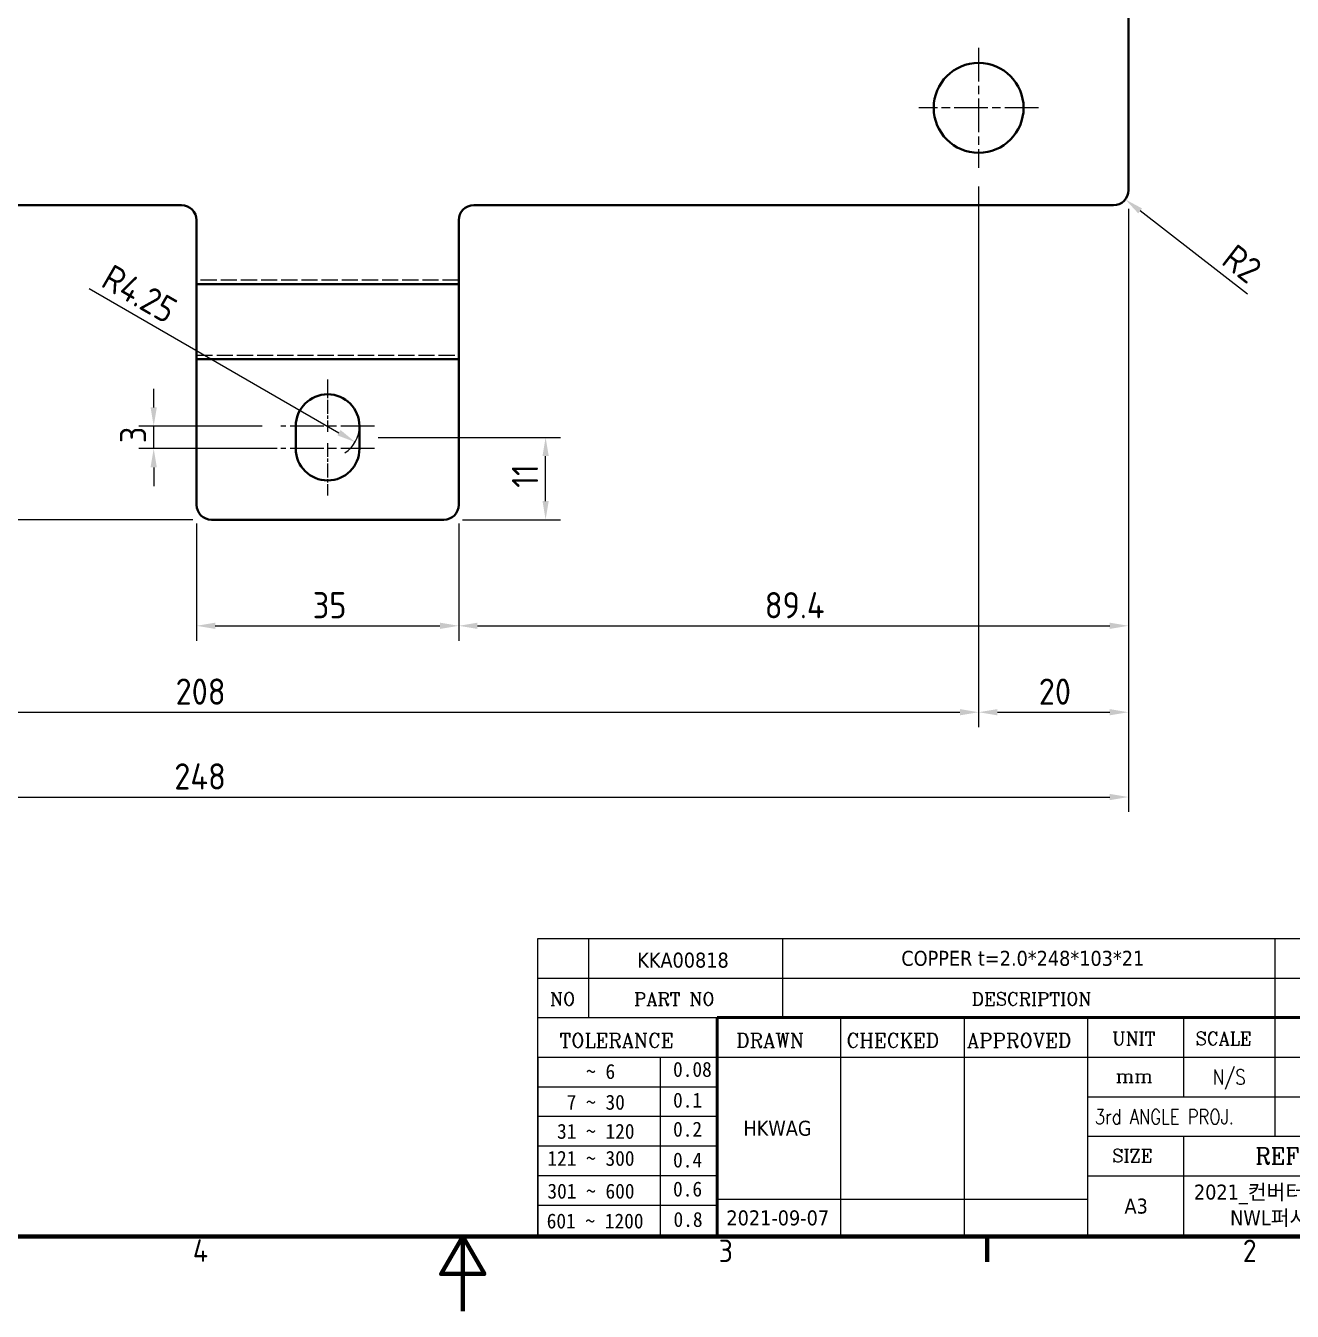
# Model space of a CAD drawing. Header units: millimetres. Extents: x 0 to 420, y 0 to 297.
# Drawn here: x 151.7 to 320.7, y 0 to 171.7 of the extents above; entities that cross this region are included whole.
import ezdxf
from ezdxf.enums import TextEntityAlignment as Align

# ---------------------------------------------------------------- set-up
doc = ezdxf.new("R2010")
doc.units = ezdxf.units.MM
doc.linetypes.add('CHAIN', pattern=[0.35429999999999995, 0.2362, -0.0295, 0.0591, -0.0295])
doc.linetypes.add('DASHED', pattern=[0.2067, 0.1654, -0.0413])
doc.layers.get('0').update_dxf_attribs({"color": 3, "lineweight": 25})
for name, color, linetype, lineweight in [('가려진 것(ISO)', 2, 'DASHED', 18), ('가시적인 것(ISO)', 3, 'Continuous', 40), ('경계(ISO)', 7, 'Continuous', 70), ('제목(ISO)', 7, 'Continuous', 50), ('중심 표식(ISO)', 1, 'Continuous', 25), ('치수(ISO)', 7, 'Continuous', 25)]:
    doc.layers.add(name, color=color, linetype=linetype, lineweight=lineweight)
doc.styles.add('HAN_291', font='')
doc.styles.add('RC_284', font='ROMANC.shx')
doc.styles.add('RC_287', font='ROMANC.shx')
doc.styles.add('RC_292', font='ROMANC.shx')
doc.styles.add('문자 텍스트_M2B', font='isocp.shx')
doc.styles.add('치수 텍스트_PSTEK_POSCO', font='isocp.shx')
doc.styles.add('텍스트 스타일198', font='tahoma.ttf')
doc.styles.add('텍스트 스타일333', font='ROMANC.shx', dxfattribs={"width": 0.800000011920929})
doc.styles.get('HAN_291').set_extended_font_data('GulimChe')
doc.dimstyles.new('치수_PSTEK_POSCO', dxfattribs={"dimtxt": 3.5, "dimasz": 2.5, "dimexe": 2, "dimexo": 2.5, "dimgap": 1, "dimtad": 1, "dimrnd": 1e-08, "dimdsep": 46, "dimtxsty": '치수 텍스트_PSTEK_POSCO', "dimcen": 0.09, "dimdle": 10, "dimclrd": 7, "dimclre": 7, "dimclrt": 2, "dimadec": 1, "dimazin": 2, "dimtfac": 1, "dimtmove": 0, "dimatfit": 3, "dimfxl": 0, "dimtolj": 1, "dimlwd": -1, "dimlwe": -1, "dimarcsym": 0})

# ---------------------------------------------------------------- blocks, each defined once
blk = doc.blocks.new('경계 Default Border')
at = {"layer": '경계(ISO)'}
blk.add_line((280, 10), (280, 6.599999666213989), dxfattribs=at)
at = {"layer": '경계(ISO)', "flags": 128}
for points in [[(10, 10), (10, 287.0000076293945), (410, 287.0000076293945), (410, 10), (10, 10)], [(210, 0), (210, 10), (207.1132469177246, 5), (212.8867530822754, 5), (210, 10)]]:
    blk.add_lwpolyline(points, dxfattribs=at)
at = {"layer": '경계(ISO)', "color": 2, "char_height": 3.00000011920929, "attachment_point": 7, "style": '문자 텍스트_M2B'}
for s, insert in [('4', (173.9734701308116, 6.59999988079071)), ('3', (244.1685395229535, 6.57139439638704)), ('2', (314.127739416884, 6.57139439638704))]:
    blk.add_mtext(s, dxfattribs=dict(at, insert=insert))
blk = doc.blocks.new('제목 블록 PSTEK')
at = {"color": 180}
for p, q in [((182.475792979055, 11.79100474011392), (182.4757929790549, 51.56524660363496)), ((182.4757929790549, 51.56524660363496), (372.4757929537551, 51.56524660363496)), ((189.2651435055721, 51.56524660363496), (189.2651435055722, 41.00524660363494)), ((215.2152739891528, 41.00524660363494), (215.2152739891528, 51.56524660363496)), ((280.8758854511282, 51.56524660363496), (280.8758854511282, 41.00524660363494)), ((182.475792979055, 46.2852466036349), (372.4757929537551, 46.28524660363492)), ((182.475792979055, 41.00524660363493), (206.451475290024, 41.00524660363493)), ((222.9401812389276, 11.79100474011392), (222.9401812389276, 41.00524660363494)), ((239.4288871878316, 11.79100474011392), (239.4288871878316, 41.00524660363494)), ((255.9175931367356, 11.79100474011392), (255.9175931367356, 41.00524660363494)), ((268.6918866058747, 41.00524660363494), (268.6918866058747, 30.44524660363498)), ((280.8758854511282, 41.00524660363494), (280.8758854511282, 25.16524660363502)), ((182.475792979055, 35.72524660363497), (206.451475290024, 35.72524660363497)), ((198.8621818849491, 12.02524660363491), (198.8621818849491, 35.72524660363497)), ((206.451475290024, 35.72524660363497), (372.4757929537551, 35.72524660363497)), ((182.475792979055, 31.77524660363492), (206.451475290024, 31.77524660363492)), ((255.917593136736, 30.44524660363498), (372.4757929537552, 30.44524660363501)), ((182.475792979055, 27.82524660363487), (206.451475290024, 27.82524660363487)), ((255.9175931367359, 25.16524660363502), (372.4757929537552, 25.165246603635)), ((268.6918866058744, 25.16524660363502), (268.6918866058744, 11.79100474011392)), ((182.475792979055, 23.87524660363505), (206.451475290024, 23.87524660363505)), ((182.475792979055, 19.92524660363478), (206.451475290024, 19.92524660363478)), ((255.9175931367359, 19.88524660363481), (310.0881549537553, 19.88524660363481)), ((182.475792979055, 15.97524660363496), (206.451475290024, 15.97524660363496)), ((206.451475290024, 16.74100474011396), (255.9175931367359, 16.74100474011396)), ((182.475792979055, 11.79100474011392), (372.4757929537551, 11.79100474011389))]:
    blk.add_line(p, q, dxfattribs=at)
at = {"color": 7, "lineweight": 50}
for p, q in [((206.4514752900237, 11.79100474011392), (206.4514752900237, 41.00524660363494)), ((206.451475290024, 41.00524660363494), (372.4757929537551, 41.00524660363496))]:
    blk.add_line(p, q, dxfattribs=at)
at = {"layer": '제목(ISO)', "lineweight": 18}
blk.add_line((182.475792979055, 35.72500474011393), (182.475792979055, 11.79100474011392), dxfattribs=at)
at = {"color": 2}
for s, height, style, p in [('NO', 1.742399930953979, 'RC_284', (184.135398793432, 42.62317362549192)), ('PART NO', 1.742399930953979, 'RC_284', (195.3359407378685, 42.62317362549192)), ('DESCRIPTION', 1.742399930953979, 'RC_284', (240.4025565652523, 42.62317362549192)), (' TOLERANCE', 1.899999976158142, 'RC_287', (184.0872874387979, 37.00893196870329)), ('DRAWN', 1.899999976158142, 'RC_287', (208.9766620976279, 37.00893196870329)), ('CHECKED', 1.899999976158142, 'RC_287', (223.6856844514997, 37.00893196870329)), ('APPROVED', 1.899999976158142, 'RC_287', (239.7795453577791, 37.00893196870329)), ('UNIT', 1.742399930953979, 'RC_284', (259.1652673287452, 37.34317362549218)), ('SCALE', 1.742399930953979, 'RC_284', (270.2934779252897, 37.34317362549218)), ('    ~ 6', 2.000000029802322, 'HAN_291', (183.7721304966814, 32.8176515608431)), ('0.08', 2.000000029802322, 'HAN_291', (200.5467345600617, 33.09873600004101)), ('mm', 1.742399930953979, 'RC_284', (259.6505418159997, 32.3543089683787)), ('0.1', 2.000000029802322, 'HAN_291', (200.5467345600617, 28.98646558742206)), ('  7 ~ 30', 2.000000029802322, 'HAN_291', (183.7721304966814, 28.70538114822415)), (' 31 ~ 120', 2.000000029802322, 'HAN_291', (183.7721304966814, 24.82628181916237)), ('0.2', 2.000000029802322, 'HAN_291', (200.5467345600617, 25.10736625836028)), ('121 ~ 300', 2.000000029802322, 'HAN_291', (183.7721304966814, 21.21401206133254)), ('0.4', 2.000000029802322, 'HAN_291', (200.5467345600617, 20.99509650053045)), ('SIZE', 1.742399930953979, 'RC_284', (259.1652673287452, 21.69497768947366)), ('REFERENCE', 2.178000062704086, 'RC_292', (278.2741065029841, 21.43214925458022)), ('0.6', 2.000000029802322, 'HAN_291', (200.5467345600617, 17.11599717146868)), ('301 ~ 600', 2.000000029802322, 'HAN_291', (183.7721304966814, 16.83491273227077)), ('601 ~ 1200', 2.000000029802322, 'HAN_291', (183.6802025156883, 12.84759660881125)), ('0.8', 2.000000029802322, 'HAN_291', (200.6097246063884, 13.05732192299702))]:
    blk.add_text(s, height=height, dxfattribs=dict(at, style=style)).set_placement(p)
at = {"color": 7, "style": '텍스트 스타일333', "width": 0.7999999523162842}
blk.add_text('N/S', height=2.000000029802322, dxfattribs=at).set_placement((274.7838860285014, 33.08524660363496), align=Align.MIDDLE_CENTER)
at = {"color": 2, "style": '텍스트 스타일333', "width": 0.7999999523162842}
blk.add_text('3rd ANGLE PROJ.', height=2.000000029802322, dxfattribs=at).set_placement((256.8430306642954, 26.76148381654429))
at = {"layer": '제목(ISO)', "style": '텍스트 스타일198'}
for tag, p in [('부품_번호_001', (195.7702248934058, 47.68004260673702)), ('설명_001', (231.0175195185949, 47.92245856837096)), ('재질_001', (290.4746326517839, 47.92524659519488)), ("3._Q'TY_001", (312.7051684940307, 47.92188863680521)), ('질량\\P3;_001', (350.3046145979153, 48.1643332325385)), ('1._MODEL_NAME_001', (325.2668051922139, 37.52172745615292)), ('제목_001', (335.8143427205088, 32.12402853706239)), ('설계자_001', (209.9396160013646, 25.23446884679021)), ('부품_번호_001', (334.4294651466377, 26.8052465951949)), ('프로젝트_001', (270.0764313937971, 16.70893296763225)), ('작성_날짜_001', (207.6662781715662, 13.26600473167383)), ('시트_크기_001', (260.807090429518, 14.83812566343425)), ('프로젝트_002', (274.901222117311, 13.27972749742546))]:
    blk.add_attdef(tag, p, '', height=2.000000029802322, dxfattribs=at)
for tag, p in [('4._COLOR', (327.6805273250926, 48.92524660363493)), ('점검자', (231.1845342133799, 26.23312567187446)), ('엔지니어링_승인자', (247.673240162284, 26.23312567187446)), ('점검_날짜', (231.1845342133799, 14.26600474011394)), ('엔지니어링_승인_날짜', (247.6732401622839, 14.26600474011394))]:
    blk.add_attdef(tag, text='', height=2.000000029802322, dxfattribs=at).set_placement(p, align=Align.MIDDLE_CENTER)
blk = doc.blocks.new('*D33')
at = {"layer": 'Defpoints', "color": 0, "transparency": 16777216}
for p in [(40.08747450944594, 147.6901904307502), (52.86116583801451, 147.6901904307502), (176.4611658380145, 105.6901904307502)]:
    blk.add_point(p, dxfattribs=at)
at = {"layer": '치수(ISO)', "color": 7, "transparency": 16777216}
for p, q in [((50.36116583801451, 147.6901904307502), (38.08747450944594, 147.6901904307502)), ((40.08747450944593, 108.1901904307502), (40.08747450944594, 145.1901904307502)), ((173.9611658380145, 105.6901904307502), (38.08747450944593, 105.6901904307502))]:
    blk.add_line(p, q, dxfattribs=at)
for points in [[(39.67080784277928, 145.1901904307502), (40.5041411761126, 145.1901904307502), (40.08747450944594, 147.6901904307502)], [(39.67080784277926, 108.1901904307502), (40.50414117611259, 108.1901904307502), (40.08747450944593, 105.6901904307502)]]:
    blk.add_solid(points, dxfattribs=at)
at = {"layer": '치수(ISO)', "color": 2, "transparency": 16777216, "insert": (37.33713002125693, 124.4850870842935), "char_height": 3.5, "attachment_point": 4, "rotation": 90, "style": '치수 텍스트_PSTEK_POSCO'}
blk.add_mtext('\\A1;42', dxfattribs=at)
blk = doc.blocks.new('*D35')
at = {"layer": 'Defpoints', "color": 0, "transparency": 16777216}
for p in [(174.4611658380145, 107.6901904307502), (209.4611658380145, 107.6901904307502), (209.4611658380145, 91.53110473835298)]:
    blk.add_point(p, dxfattribs=at)
at = {"layer": '치수(ISO)', "color": 7, "transparency": 16777216}
for p, q in [((174.4611658380145, 105.1901904307502), (174.4611658380145, 89.53110473835298)), ((209.4611658380145, 105.1901904307502), (209.4611658380145, 89.53110473835298)), ((176.9611658380145, 91.53110473835298), (206.9611658380145, 91.53110473835298))]:
    blk.add_line(p, q, dxfattribs=at)
for points in [[(176.9611658380145, 91.94777140501965), (176.9611658380145, 91.11443807168631), (174.4611658380145, 91.53110473835298)], [(206.9611658380145, 91.94777140501965), (206.9611658380145, 91.11443807168631), (209.4611658380145, 91.53110473835298)]]:
    blk.add_solid(points, dxfattribs=at)
at = {"layer": '치수(ISO)', "color": 2, "transparency": 16777216, "insert": (189.9736784645993, 94.28110473835298), "char_height": 3.5, "attachment_point": 4, "style": '치수 텍스트_PSTEK_POSCO'}
blk.add_mtext('\\A1;35', dxfattribs=at)
blk = doc.blocks.new('*D36')
at = {"layer": 'Defpoints', "color": 0, "transparency": 16777216}
for p in [(298.8611658380145, 149.6901904307502), (209.4611658380145, 107.6901904307502), (298.8611658380145, 91.53110473835298)]:
    blk.add_point(p, dxfattribs=at)
at = {"layer": '치수(ISO)', "color": 7, "transparency": 16777216}
for p, q in [((298.8611658380145, 147.1901904307502), (298.8611658380145, 89.53110473835298)), ((209.4611658380145, 105.1901904307502), (209.4611658380145, 89.53110473835298)), ((211.9611658380145, 91.53110473835298), (296.3611658380145, 91.53110473835298))]:
    blk.add_line(p, q, dxfattribs=at)
for points in [[(211.9611658380145, 91.94777140501965), (211.9611658380145, 91.11443807168631), (209.4611658380145, 91.53110473835298)], [(296.3611658380145, 91.94777140501965), (296.3611658380145, 91.11443807168631), (298.8611658380145, 91.53110473835298)]]:
    blk.add_solid(points, dxfattribs=at)
at = {"layer": '치수(ISO)', "color": 2, "transparency": 16777216, "insert": (250.3150507596496, 94.28110473835298), "char_height": 3.5, "attachment_point": 4, "style": '치수 텍스트_PSTEK_POSCO'}
blk.add_mtext('\\A1;89.4', dxfattribs=at)
blk = doc.blocks.new('*D37')
at = {"layer": 'Defpoints', "color": 0, "transparency": 16777216}
for p in [(196.2111658380145, 116.6901904307502), (221.0591396981634, 116.6901904307502), (207.4611658380145, 105.6901904307502)]:
    blk.add_point(p, dxfattribs=at)
at = {"layer": '치수(ISO)', "color": 7, "transparency": 16777216}
for p, q in [((198.7111658380145, 116.6901904307502), (223.0591396981634, 116.6901904307502)), ((221.0591396981634, 108.1901904307502), (221.0591396981634, 114.1901904307502)), ((209.9611658380145, 105.6901904307502), (223.0591396981634, 105.6901904307502))]:
    blk.add_line(p, q, dxfattribs=at)
for points in [[(220.6424730314968, 114.1901904307502), (221.4758063648301, 114.1901904307502), (221.0591396981634, 116.6901904307502)], [(220.6424730314968, 108.1901904307502), (221.4758063648301, 108.1901904307502), (221.0591396981634, 105.6901904307502)]]:
    blk.add_solid(points, dxfattribs=at)
at = {"layer": '치수(ISO)', "color": 2, "transparency": 16777216, "insert": (218.3091396981634, 109.9651904307502), "char_height": 3.5, "attachment_point": 4, "rotation": 90, "style": '치수 텍스트_PSTEK_POSCO'}
blk.add_mtext('\\A1;11', dxfattribs=at)
blk = doc.blocks.new('*D38')
at = {"layer": 'Defpoints', "color": 0, "transparency": 16777216}
for p in [(168.745010961632, 118.1901904307502), (185.7111658380146, 118.1901904307502), (187.7111658380146, 115.1901904307502)]:
    blk.add_point(p, dxfattribs=at)
at = {"layer": '치수(ISO)', "color": 7, "transparency": 16777216}
for p, q in [((168.745010961632, 120.6901904307502), (168.745010961632, 123.1901904307502)), ((183.2111658380146, 118.1901904307502), (166.745010961632, 118.1901904307502)), ((168.745010961632, 115.1901904307502), (168.745010961632, 118.1901904307502)), ((185.2111658380146, 115.1901904307502), (166.745010961632, 115.1901904307502)), ((168.745010961632, 112.6901904307502), (168.745010961632, 110.1901904307502))]:
    blk.add_line(p, q, dxfattribs=at)
for points in [[(168.3283442949654, 120.6901904307502), (169.1616776282987, 120.6901904307502), (168.745010961632, 118.1901904307502)], [(168.3283442949654, 112.6901904307502), (169.1616776282987, 112.6901904307502), (168.745010961632, 115.1901904307502)]]:
    blk.add_solid(points, dxfattribs=at)
at = {"layer": '치수(ISO)', "color": 2, "transparency": 16777216, "insert": (165.995010961632, 115.9177030573349), "char_height": 3.5, "attachment_point": 4, "rotation": 90, "style": '치수 텍스트_PSTEK_POSCO'}
blk.add_mtext('\\A1;3', dxfattribs=at)
blk = doc.blocks.new('*D39')
at = {"layer": 'Defpoints', "color": 0, "transparency": 16777216}
for p in [(191.9611658380146, 118.1901904307502), (195.6417738040988, 116.0651904307506)]:
    blk.add_point(p, dxfattribs=at)
at = {"layer": '치수(ISO)', "color": 7, "transparency": 16777216}
blk.add_line((160.1438156606454, 136.5599461205502), (193.4767102946375, 117.3151904307503), dxfattribs=at)
blk.add_arc((191.9611658380146, 118.1901904307502), 4.250000000000057, 303.0372802291446, 359.9999999999999, dxfattribs=at)
blk.add_solid([(193.6850436279708, 117.6760343489939), (193.2683769613042, 116.9543465125068), (195.6417738040988, 116.0651904307506)], dxfattribs=at)
at = {"layer": '치수(ISO)', "color": 2, "transparency": 16777216, "insert": (162.385013308524, 138.4418143164806), "char_height": 3.5, "attachment_point": 4, "rotation": 330.0000000000064, "style": '치수 텍스트_PSTEK_POSCO'}
blk.add_mtext('\\A1;R4.25', dxfattribs=at)
blk = doc.blocks.new('*D48')
at = {"layer": 'Defpoints', "color": 0, "transparency": 16777216}
for p in [(50.86116583801452, 149.6901904307502), (298.8611658380145, 149.6901904307502), (298.8611658380145, 68.66924969050547)]:
    blk.add_point(p, dxfattribs=at)
at = {"layer": '치수(ISO)', "color": 7, "transparency": 16777216}
for p, q in [((50.86116583801452, 147.1901904307502), (50.86116583801451, 66.66924969050547)), ((298.8611658380145, 147.1901904307502), (298.8611658380145, 66.66924969050547)), ((53.36116583801451, 68.66924969050547), (296.3611658380145, 68.66924969050547))]:
    blk.add_line(p, q, dxfattribs=at)
for points in [[(53.36116583801451, 69.08591635717214), (53.36116583801451, 68.2525830238388), (50.86116583801451, 68.66924969050547)], [(296.3611658380145, 69.08591635717214), (296.3611658380145, 68.2525830238388), (298.8611658380145, 68.66924969050547)]]:
    blk.add_solid(points, dxfattribs=at)
at = {"layer": '치수(ISO)', "color": 2, "transparency": 16777216, "insert": (171.4917268616366, 71.41959417869444), "char_height": 3.5, "attachment_point": 4, "style": '치수 텍스트_PSTEK_POSCO'}
blk.add_mtext('\\A1;248', dxfattribs=at)
blk = doc.blocks.new('*D51')
at = {"layer": 'Defpoints', "color": 0, "transparency": 16777216}
for p in [(70.86116583801453, 152.6901904307502), (278.8611658380145, 152.6901904307502), (278.8611658380145, 79.99276091379511)]:
    blk.add_point(p, dxfattribs=at)
at = {"layer": '치수(ISO)', "color": 7, "transparency": 16777216}
for p, q in [((70.86116583801453, 150.1901904307502), (70.86116583801453, 77.99276091379511)), ((278.8611658380145, 150.1901904307502), (278.8611658380145, 77.99276091379511)), ((73.36116583801453, 79.99276091379511), (276.3611658380145, 79.99276091379511))]:
    blk.add_line(p, q, dxfattribs=at)
for points in [[(73.36116583801453, 80.40942758046178), (73.36116583801453, 79.57609424712844), (70.86116583801453, 79.99276091379511)], [(276.3611658380145, 80.40942758046178), (276.3611658380145, 79.57609424712844), (278.8611658380145, 79.99276091379511)]]:
    blk.add_solid(points, dxfattribs=at)
at = {"layer": '치수(ISO)', "color": 2, "transparency": 16777216, "insert": (171.6667268616365, 82.74310540198408), "char_height": 3.5, "attachment_point": 4, "style": '치수 텍스트_PSTEK_POSCO'}
blk.add_mtext('\\A1;208', dxfattribs=at)
blk = doc.blocks.new('*D52')
at = {"layer": 'Defpoints', "color": 0, "transparency": 16777216}
for p in [(278.8611658380145, 152.6901904307502), (298.8611658380145, 149.6901904307502), (298.8611658380145, 79.99276091379508)]:
    blk.add_point(p, dxfattribs=at)
at = {"layer": '치수(ISO)', "color": 7, "transparency": 16777216}
for p, q in [((278.8611658380145, 150.1901904307502), (278.8611658380145, 77.99276091379508)), ((298.8611658380145, 147.1901904307502), (298.8611658380145, 77.99276091379508)), ((281.3611658380145, 79.99276091379508), (296.3611658380145, 79.99276091379508))]:
    blk.add_line(p, q, dxfattribs=at)
for points in [[(281.3611658380145, 80.40942758046175), (281.3611658380145, 79.57609424712841), (278.8611658380145, 79.99276091379508)], [(296.3611658380145, 80.40942758046175), (296.3611658380145, 79.57609424712841), (298.8611658380145, 79.99276091379508)]]:
    blk.add_solid(points, dxfattribs=at)
at = {"layer": '치수(ISO)', "color": 2, "transparency": 16777216, "insert": (286.8903489088807, 82.74310540198405), "char_height": 3.5, "attachment_point": 4, "style": '치수 텍스트_PSTEK_POSCO'}
blk.add_mtext('\\A1;20', dxfattribs=at)
blk = doc.blocks.new('*D53')
at = {"layer": 'Defpoints', "color": 0, "transparency": 16777216}
for p in [(296.8611658380145, 149.6901904307502), (298.4419236578973, 148.46495383528)]:
    blk.add_point(p, dxfattribs=at)
at = {"layer": '치수(ISO)', "color": 7, "transparency": 16777216}
blk.add_line((314.7388565843877, 135.8332917525069), (300.4178709327507, 146.9334080909422), dxfattribs=at)
blk.add_solid([(300.673128556807, 147.2627326367511), (300.1626133086944, 146.6040835451332), (298.4419236578973, 148.46495383528)], dxfattribs=at)
at = {"layer": '치수(ISO)', "color": 2, "transparency": 16777216, "insert": (312.1476546744248, 141.3214976456527), "char_height": 3.5, "attachment_point": 4, "rotation": 322.2209353244303, "style": '치수 텍스트_PSTEK_POSCO'}
blk.add_mtext('\\A1;R2', dxfattribs=at)

msp = doc.modelspace()

# ---------------------------------------------------------------- linework, layer by layer
at = {"layer": '가려진 것(ISO)', "ltscale": 13.02519416809082}
for p, q in [((209.4611658380145, 137.6901904307502), (174.4611658380146, 137.6901904307502)), ((174.4611658380146, 127.6901904307502), (209.4611658380146, 127.6901904307502))]:
    msp.add_line(p, q, dxfattribs=at)
at = {"layer": '가시적인 것(ISO)'}
for p, q in [((298.8611658380145, 149.6901904307502), (298.8611658380145, 178.6901904307502)), ((52.86116583801451, 147.6901904307502), (172.4611658380145, 147.6901904307502)), ((211.4611658380146, 147.6901904307502), (296.8611658380145, 147.6901904307502)), ((174.4611658380146, 137.1362225008533), (174.4611658380146, 145.6901904307502)), ((209.4611658380146, 137.1362225008533), (209.4611658380146, 145.6901904307502)), ((174.4611658380146, 137.1362225008533), (209.4611658380146, 137.1362225008533)), ((174.4611658380146, 127.1362225008533), (174.4611658380146, 137.1362225008533)), ((209.4611658380146, 137.1362225008533), (209.4611658380146, 127.1362225008533)), ((174.4611658380146, 127.1362225008533), (209.4611658380146, 127.1362225008533)), ((174.4611658380146, 107.6901904307502), (174.4611658380146, 127.1362225008533)), ((209.4611658380146, 127.1362225008533), (209.4611658380146, 107.6901904307502)), ((187.7111658380146, 115.1901904307502), (187.7111658380146, 118.1901904307502)), ((196.2111658380145, 118.1901904307502), (196.2111658380146, 115.1901904307502)), ((176.4611658380146, 105.6901904307502), (207.4611658380145, 105.6901904307502))]:
    msp.add_line(p, q, dxfattribs=at)
msp.add_circle((278.8611658380145, 160.6901904307502), 6.000000000000001, dxfattribs=at)
for centre, radius, start, end in [((296.8611658380145, 149.6901904307502), 1.999999999999993, 270, 0), ((172.4611658380145, 145.6901904307502), 2.000000000000002, 0, 90), ((211.4611658380145, 145.6901904307502), 1.999999999999991, 90, 180), ((191.9611658380146, 118.1901904307502), 4.250000000000003, 0, 180), ((191.9611658380146, 115.1901904307502), 4.250000000000003, 180, 0), ((176.4611658380146, 107.6901904307502), 2.000000000000011, 180, 270), ((207.4611658380146, 107.6901904307502), 1.999999999999966, 270, 0)]:
    msp.add_arc(centre, radius, start, end, dxfattribs=at)
at = {"layer": '중심 표식(ISO)', "linetype": 'CHAIN', "ltscale": 19.05165100097656}
for p, q in [((278.8611658380145, 168.6901904307502), (278.8611658380145, 152.6901904307502)), ((286.8611658380145, 160.6901904307502), (270.8611658380145, 160.6901904307502)), ((198.2111658380146, 118.1901904307502), (185.7111658380146, 118.1901904307502)), ((198.2111658380146, 115.1901904307502), (185.7111658380146, 115.1901904307502))]:
    msp.add_line(p, q, dxfattribs=at)
at = {"layer": '중심 표식(ISO)', "linetype": 'CHAIN', "ltscale": 7.778351783752441}
for p, q in [((191.9611658380146, 124.4401904307502), (191.9611658380146, 117.4401904307502)), ((191.9611658380146, 115.9401904307502), (191.9611658380146, 108.9401904307502))]:
    msp.add_line(p, q, dxfattribs=at)

# ---------------------------------------------------------------- block references
msp.add_blockref('경계 Default Border', (0, 0))
ref = msp.add_blockref('제목 블록 PSTEK', (37.52420704624484, -1.791004740113895))
ref.add_attrib('설계자_001', 'HKWAG', (247.4638230476094, 23.44346410667632), dxfattribs={"layer": '제목(ISO)', "height": 2.000000029802322, "style": '텍스트 스타일198'})
ref.add_attrib('프로젝트_001', '2021_컨버터_DC 105kW 집진기', (307.6006384400418, 14.91792822751836), dxfattribs={"layer": '제목(ISO)', "height": 2.000000029802322, "style": '텍스트 스타일198'})
ref.add_attrib('시트_크기_001', 'A3', (298.3312974757628, 13.04712092332036), dxfattribs={"layer": '제목(ISO)', "height": 2.000000029802322, "style": '텍스트 스타일198'})
ref.add_attrib('작성_날짜_001', '2021-09-07', (245.190485217811, 11.47499999155994), dxfattribs={"layer": '제목(ISO)', "height": 2.000000029802322, "style": '텍스트 스타일198'})
ref.add_attrib('설명_001', 'COPPER t=2.0*248*103*21', (268.5417265648398, 46.13145382825707), dxfattribs={"layer": '제목(ISO)', "height": 2.000000029802322, "style": '텍스트 스타일198'})
ref.add_attrib('부품_번호_001', 'KKA00818', (233.2944319396507, 45.88903786662313), dxfattribs={"layer": '제목(ISO)', "height": 2.000000029802322, "style": '텍스트 스타일198'})
ref.add_attrib('프로젝트_002', 'NWL퍼시픽_국책과제용', (312.4254291635558, 11.48872275731157), dxfattribs={"layer": '제목(ISO)', "height": 2.000000029802322, "style": '텍스트 스타일198'})

# ---------------------------------------------------------------- dimensions: what is measured, and where the dimension line sits
at = {"layer": '치수(ISO)', "color": 7}
for base, p1, p2, angle, override, picture, middle in [((278.8611658380145, 79.99276091379511), (70.86116583801453, 152.6901904307502), (278.8611658380145, 152.6901904307502), 180, {"dimdec": 2, "dimtp": 0, "dimtm": -0, "dimtdec": 2, "dimtofl": 0, "dimatfit": 1}, '*D51', (174.8611658380145, 79.99276091379511)), ((298.8611658380145, 79.99276091379508), (278.8611658380145, 152.6901904307502), (298.8611658380145, 149.6901904307502), 180, {"dimdec": 2, "dimtp": 0, "dimtm": -0, "dimtdec": 2, "dimtofl": 0, "dimatfit": 1}, '*D52', (288.8611658380145, 79.99276091379508)), ((298.8611658380145, 68.66924969050547), (50.86116583801452, 149.6901904307502), (298.8611658380145, 149.6901904307502), 180, {"dimdec": 2, "dimtp": 0, "dimtm": -0, "dimtdec": 2, "dimtofl": 0, "dimatfit": 1}, '*D48', (174.8611658380145, 68.66924969050547)), ((298.8611658380145, 91.53110473835298), (209.4611658380145, 107.6901904307502), (298.8611658380145, 149.6901904307502), 180, {"dimdec": 2, "dimtp": 0, "dimtm": -0, "dimtdec": 2, "dimtofl": 0, "dimatfit": 1}, '*D36', (254.1711658380145, 91.53110473835298)), ((40.08747450944594, 147.6901904307502), (176.4611658380145, 105.6901904307502), (52.86116583801451, 147.6901904307502), 90, {"dimdec": 2, "dimtp": 0, "dimtm": -0, "dimtdec": 2, "dimtofl": 0, "dimatfit": 1}, '*D33', (40.08747450944591, 126.6901904307502)), ((168.745010961632, 118.1901904307502), (187.7111658380146, 115.1901904307502), (185.7111658380146, 118.1901904307502), 90, {"dimdec": 2, "dimtp": 0, "dimtm": -0, "dimtdec": 2, "dimtofl": 1, "dimatfit": 1}, '*D38', (168.745010961632, 116.6901904307502)), ((221.0591396981634, 116.6901904307502), (207.4611658380145, 105.6901904307502), (196.2111658380145, 116.6901904307502), 270, {"dimdec": 2, "dimtp": 0, "dimtm": -0, "dimtdec": 2, "dimtofl": 0, "dimatfit": 1}, '*D37', (221.0591396981634, 111.1901904307502)), ((209.4611658380145, 91.53110473835298), (174.4611658380145, 107.6901904307502), (209.4611658380145, 107.6901904307502), 180, {"dimdec": 2, "dimtp": 0, "dimtm": -0, "dimtdec": 2, "dimtofl": 0, "dimatfit": 1}, '*D35', (191.9711658380146, 91.53110473835298))]:
    dim = msp.add_linear_dim(base=base, p1=p1, p2=p2, angle=angle, dimstyle='치수_PSTEK_POSCO', override=override, dxfattribs=at)
    dim.commit()
    dim.dimension.update_dxf_attribs({"geometry": picture, "text_midpoint": middle, "dimtype": 160})
for center, mpoint, picture, middle in [((296.8611658380145, 149.6901904307502), (298.4419236578973, 148.46495383528), '*D53', (312.2056104951658, 137.7967967086783)), ((191.9611658380146, 118.1901904307502), (195.6417738040988, 116.0651904307506), '*D39', (165.6192503411297, 133.3987024338431))]:
    dim = msp.add_radius_dim(center=center, mpoint=mpoint, dimstyle='치수_PSTEK_POSCO', override={"dimdec": 2, "dimcen": 0, "dimtp": 0, "dimtm": -0, "dimtdec": 2, "dimtofl": 0}, dxfattribs=at)
    dim.commit()
    dim.dimension.update_dxf_attribs({"geometry": picture, "text_midpoint": middle, "dimtype": 164})

doc.saveas('drawing.dxf')
